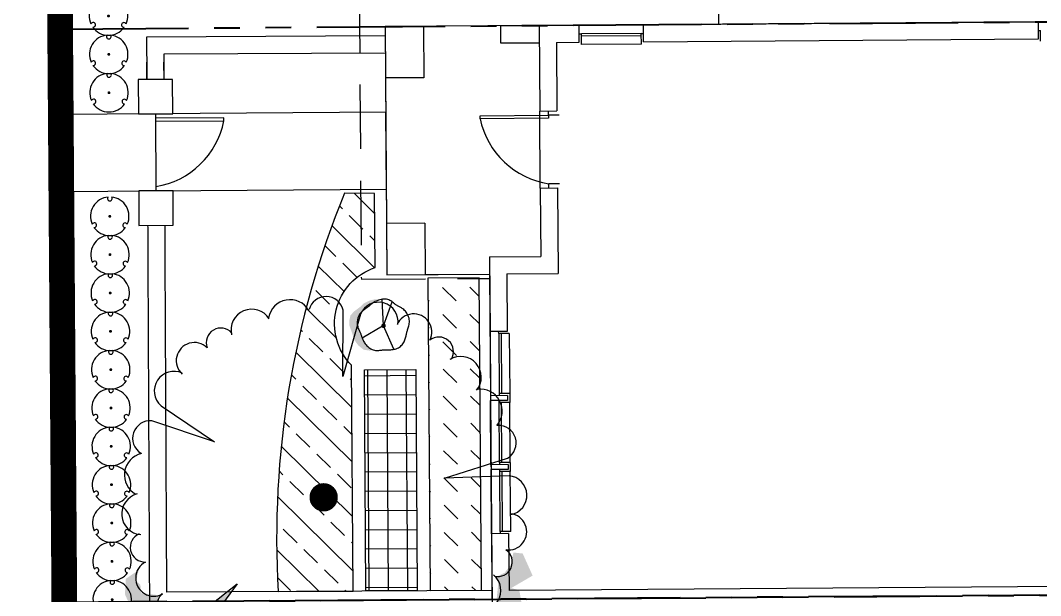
# Model space of a CAD drawing. Header units: feet. Extents: x 919634 to 928945, y 707022 to 708026.
# Drawn here: x 920102.47 to 920142.23, y 707239 to 707261.41 of the extents above; entities that cross this region are included whole.
import ezdxf

# ---------------------------------------------------------------- set-up
doc = ezdxf.new("R2010")
doc.units = ezdxf.units.FT
doc.header["$LTSCALE"] = 20
doc.header["$MEASUREMENT"] = 0
for name, pattern in [('PHANTOM2', [1.25, 0.625, -0.125, 0.125, -0.125, 0.125, -0.125]), ('Site Plan$0$HIDDEN2', [0.1875, 0.125, -0.0625]), ('Site Plan$0$PHANTOM2', [1.25, 0.625, -0.125, 0.125, -0.125, 0.125, -0.125])]:
    doc.linetypes.add(name, pattern=pattern)
doc.layers.add('-u-site-propline', color=7, linetype='PHANTOM2', true_color=0xd10000)
for name, color, linetype in [('-u-site-xref', 7, 'Continuous'), ('LK-SHRB-035M', 4, 'Continuous'), ('LK-SHRB-TRNK', 3, 'Continuous'), ('LP-SHRB', 7, 'Continuous'), ('Site Plan$0$-u-site-bldg-slab', 6, 'Continuous'), ('Site Plan$0$-u-site-bldg_interior', 252, 'Continuous'), ('Site Plan$0$-u-site-fence', 4, 'Site Plan$0$FENCELINE1'), ('Site Plan$0$-u-site-wall', 4, 'Continuous'), ('Site Plan$0$A-DOOR', 253, 'Continuous'), ('Site Plan$0$SP-BLDG-ROOF ABOVE', 4, 'Site Plan$0$HIDDEN2'), ('x-RL TH7-LP Block$0$LK-SHRB-013M', 253, 'Continuous'), ('x-RL TH7-LP Block$0$LK-SHRB-035M', 253, 'Continuous'), ('x-RL TH7-LP Block$0$LK-SHRB-TRNK', 253, 'Continuous'), ('x-RL TH7-LP Block$0$LK-TREE-050M', 253, 'Continuous'), ('x-RL TH7-LP Block$0$LK-TREE-TRNK', 253, 'Continuous'), ('x-RL TH7-LP Block$0$LP-PATT-SHAR', 253, 'Continuous'), ('x-RL TH7-LP Block$0$LP-SHAR-BRDR-CONT', 253, 'Continuous'), ('x-RL TH7-LP Block$0$LP-SHRB', 253, 'Continuous'), ('x-RL TH7-LP Block$0$LP-TREE', 253, 'Continuous')]:
    doc.layers.add(name, color=color, linetype=linetype)
for name, color, linetype, lineweight in [('Site Plan$0$SP-LOT LINES', 252, 'Site Plan$0$PHANTOM2', 40), ('Site Plan$0$SP-SIDEWALK', 2, 'Continuous', 25), ('SP-BUILDING-FOOTPRINT', 1, 'Continuous', 25)]:
    doc.layers.add(name, color=color, linetype=linetype, lineweight=lineweight)
for name, color, linetype, plot in [('x-RL TH7-LP Block$0$-u-site-no_plot', 253, 'Continuous', False), ('x-RL TH7-LP Block$0$LK-SHRB-SHAD', 253, 'Continuous', False), ('x-RL TH7-LP Block$0$LK-TREE-SHAD', 253, 'Continuous', False)]:
    doc.layers.add(name, color=color, linetype=linetype, plot=plot)
doc.layers.get('-u-site-xref').off()
doc.linetypes.add('Site Plan$0$FENCELINE1', pattern='A,0.25,-0.1,[133,ltypeshp.shx,S=0.1,R=0,X=-0.1,Y=0],-0.1,1', length=1.45)

# ---------------------------------------------------------------- blocks, each defined once
blk = doc.blocks.new('Site Plan$0$_Details_TH7_wall')
at = {"layer": 'Site Plan$0$-u-site-fence'}
for p, q in [((-10.64164852327471, -3.407745913852223), (-10.62215398417317, -6.407682573674428)), ((-10.64056549425542, -3.574409061703784), (-10.62323701330962, -6.241019425707211))]:
    blk.add_line(p, q, dxfattribs=at)
blk.add_lwpolyline([(-7.975837739973308, -3.671678568964944), (-7.976582323064244, -3.557097654835709), (-10.64056549425542, -3.574409061703784), (-10.63982091116449, -3.688989975833019)], close=True, dxfattribs=at)
blk.add_arc((-11.15602003867887, -3.04346506160615), 3.241637188778277, 279.4598342762083, 348.8256528219854, dxfattribs=at)
at = {"layer": 'Site Plan$0$-u-site-wall'}
for p, q in [((-1.699208916979842, -0.3519325904780999), (-10.99784190370701, -0.4171858580084518)), ((-10.99784190370701, -0.4171858580084518), (-10.97682703589089, -3.410445488174446)), ((-1.692903444869444, -1.021904838620685), (-10.32315458671656, -1.082467728760093)), ((-10.32315458671656, -1.082467728760093), (-10.30684349336661, -3.405743866460398)), ((-10.98534901116583, -2.069951096031087), (-10.98970279156544, -1.399965241962219)), ((-10.31536315709696, -2.06559731563147), (-10.31971693749658, -1.395611461562602)), ((-10.95576902327593, -6.4098505100701), (-10.8145652905805, -26.41285651654471)), ((-10.28578304022085, -6.405496728373691), (-10.17542641807813, -22.03868225950282)), ((2.504230373771861, -21.94970261747949, 1.984302712578308e-08), (-10.17542641796172, -22.03868225961924, 1.984302712585061e-08))]:
    blk.add_line(p, q, dxfattribs=at)
for points in [[(-11.320341938025642, -2.07212798622976), (-11.311634377227165, -3.412099694251083), (-9.971662669205841, -3.403392133452606), (-9.980370230004318, -2.0634204254312833)], [(-11.292139838125625, -6.412036354073288), (-11.283432277327147, -7.752008062094611), (-9.943460569305824, -7.743300501296135), (-9.952168130104301, -6.403328793274811)]]:
    blk.add_wipeout(points).dxf.layer = 'Site Plan$0$-u-site-wall'
for points in [[(-11.32034193802564, -2.07212798622976), (-11.31163437722716, -3.412099694251083), (-9.971662669205841, -3.403392133452606), (-9.980370230004318, -2.063420425431283)], [(-11.29213983812562, -6.412036354073289), (-11.28343227732715, -7.752008062094611), (-9.943460569305824, -7.743300501296134), (-9.952168130104301, -6.403328793274811)]]:
    blk.add_lwpolyline(points, close=True, dxfattribs=at)
blk = doc.blocks.new('*U239')
at = {"layer": 'Site Plan$0$A-DOOR'}
blk.add_lwpolyline([(-28.625, -31.96847301748949), (-30, -31.96847301748949), (-30, 0), (-28.625, 0)], close=True, dxfattribs=at)
blk.add_arc((-36.41138767640513, 6.143921902290211), 38.89964626533935, 281.5466680525947, 350.9124866484809, dxfattribs=at)
blk = doc.blocks.new('Site Plan')
at = {"layer": 'Site Plan$0$-u-site-bldg-slab'}
for p, q in [((920116.696575356, 707259.1644774026), (920116.7379375666, 707253.4979616938)), ((920122.7280454441, 707254.8750547894, 1.038435078482003e-07), (920122.7061478032, 707257.8749748705, 1.038435078482003e-07)), ((920118.2473170257, 707251.5089259897, 7.541900432493395e-07), (920120.7524294354, 707251.5272118276))]:
    blk.add_line(p, q, dxfattribs=at)
at = {"layer": 'Site Plan$0$-u-site-bldg_interior'}
for p, q in [((920116.6819739547, 707261.1643482968, 3.105826905695692e-07), (920118.1767549864, 707261.1752593135, 1.064772733818909e-06)), ((920116.6819739547, 707261.1643482968, 3.105826905695692e-07), (920116.696575356, 707259.1644774026)), ((920118.1767549864, 707261.1752593135, 1.064772737922995e-06), (920118.1913563878, 707259.1753884193, 7.541900432493395e-07)), ((920121.1766649643, 707261.1988673195, 8.5510706198358e-07), (920122.681814117, 707261.2081435786, 4.144261984177695e-07)), ((920121.1766649644, 707261.1988673196, 8.551070660876664e-07), (920121.1815554375, 707260.5288851683, 8.551070660876664e-07)), ((920122.6818170911, 707261.2082194051, 1.038435078482003e-07), (920142.1394467765, 707261.3502485849)), ((920122.6818170911, 707261.2082194051, 1.038435078482003e-07), (920122.7061478032, 707257.8749748705, 1.038435078482003e-07)), ((920126.7440235822, 707261.2378711081), (920124.2440901813, 707261.219623074)), ((920124.2489563237, 707260.5529741672), (920124.2440901813, 707261.219623074)), ((920126.7488897246, 707260.5712222012), (920126.7440235822, 707261.2378711081)), ((920147.3168943324, 707261.3880408874), (920142.1394467765, 707261.3502485849)), ((920142.1443129189, 707260.683599678), (920142.1394467765, 707261.3502485849)), ((920124.2465492708, 707260.882734182), (920124.3298803841, 707260.8833424499)), ((920124.3328957049, 707260.4702513216), (920124.3298803841, 707260.8833424499)), ((920126.6631515583, 707260.9003739484), (920124.3319560265, 707260.8833576008)), ((920126.6638273096, 707260.8077977641), (920124.3326317779, 707260.7907814165)), ((920126.6631515583, 707260.9003739484), (920126.7464826717, 707260.9009822161)), ((920126.666166879, 707260.48728282), (920126.6631515583, 707260.9003739484)), ((920126.7488897246, 707260.5712222012), (920142.1443129189, 707260.683599678)), ((920142.141905866, 707261.0133596929), (920142.2252369794, 707261.0139679607)), ((920142.2282523002, 707260.6008768324), (920142.2252369794, 707261.0139679607)), ((920121.1815554375, 707260.5288851681, 8.5510706198358e-07), (920122.6867045902, 707260.5381614271, 4.144261984177695e-07)), ((920123.3533321404, 707260.5464366408, 1.038435078482003e-07), (920124.2489563237, 707260.5529741672)), ((920123.3533321404, 707260.5464366408, 1.038435078482003e-07), (920123.3727967101, 707257.879841013, 1.038435078482003e-07)), ((920126.666166879, 707260.48728282), (920124.3328957049, 707260.4702513216)), ((920118.1913563878, 707259.1753884193, 7.541900432493395e-07), (920116.696575356, 707259.1644774026)), ((920122.7061478032, 707257.8749748705, 1.038435078482003e-07), (920123.3727967101, 707257.879841013, 1.038435078482003e-07)), ((920123.0442532308, 707257.7107717333, 1.038435078482003e-07), (920123.0430366951, 707257.87743396, 1.038435078482003e-07)), ((920123.4573443591, 707257.7137870541, 1.038435078482003e-07), (920123.0442532308, 707257.7107717333, 1.038435078482003e-07)), ((920122.7280454441, 707254.8750547894, 1.038435078482003e-07), (920123.394694351, 707254.8799209318, 1.038435078482003e-07)), ((920122.7280454441, 707254.8750547894, 1.038435078482003e-07), (920122.7475100139, 707252.2084591617, 1.038435078482003e-07)), ((920123.4768089288, 707255.0471914264, 1.038435078482003e-07), (920123.0637178004, 707255.0441761056, 1.038435078482003e-07)), ((920123.0649343361, 707254.8775138789, 1.038435078482003e-07), (920123.0637178004, 707255.0441761056, 1.038435078482003e-07)), ((920123.394694351, 707254.8799209318, 1.038435078482003e-07), (920123.4190250632, 707251.5466763972, 1.038435078482003e-07)), ((920118.2327185984, 707253.5088727105, 7.541900432493395e-07), (920116.7379375666, 707253.4979616938)), ((920116.7379375666, 707253.4979616938), (920116.7525359938, 707251.498014973)), ((920118.2327185984, 707253.5088727105, 7.541900432493395e-07), (920118.2473170257, 707251.5089259897, 7.541900432493395e-07)), ((920120.747563293, 707252.1938607345), (920122.7475100139, 707252.2084591617, 1.038435078482003e-07)), ((920120.747563293, 707252.1938607345), (920120.7687766326, 707249.2876881558)), ((920116.7525359938, 707251.498014973), (920118.2473170257, 707251.5089259897, 7.541900432493395e-07)), ((920121.4190783423, 707251.53207797), (920123.4190250632, 707251.5466763972, 1.038435078482003e-07)), ((920121.4190783423, 707251.53207797), (920121.4354255395, 707249.2925542982)), ((920121.4354255395, 707249.2925542982), (920120.7687766326, 707249.2876881558)), ((920120.7687766326, 707249.2876881558), (920120.7870246667, 707246.7877547549)), ((920121.1062737923, 707249.206816132), (920121.1056655246, 707249.2901472453)), ((920121.5193649207, 707249.2098314527), (920121.1062737923, 707249.206816132)), ((920121.1062737923, 707249.206816132), (920121.1233052908, 707246.8735449577)), ((920121.1988499766, 707249.2074918833), (920121.2158814751, 707246.8742207091)), ((920121.5193649207, 707249.2098314527), (920121.5363964192, 707246.8765602785)), ((920121.4536735446, 707246.7926208971), (920120.7870246667, 707246.7877547549)), ((920120.7870246667, 707246.7877547549), (920120.7883932693, 707246.6002597498)), ((920121.5363964192, 707246.8765602785), (920121.1233052908, 707246.8735449577)), ((920121.1233052908, 707246.8735449577), (920121.1239135587, 707246.7902138444)), ((920121.4536735446, 707246.7926208971), (920121.4550421472, 707246.605125892)), ((920121.5363964192, 707246.8765602785), (920121.5389815574, 707246.5224030466)), ((920121.4550421472, 707246.605125892), (920120.7883932693, 707246.6002597498)), ((920120.8066413034, 707244.1003263488), (920120.7883932693, 707246.6002597498)), ((920121.125890429, 707246.5193877259), (920121.1252821613, 707246.6027188393)), ((920121.5389815574, 707246.5224030466), (920121.125890429, 707246.5193877259)), ((920121.1429219275, 707244.1861165517), (920121.125890429, 707246.5193877259)), ((920121.2354981118, 707244.1867923031), (920121.2184666133, 707246.5200634772)), ((920121.5560130558, 707244.1891318725), (920121.5389815574, 707246.5224030466)), ((920121.4732902102, 707244.1051924912), (920120.8066413034, 707244.1003263488)), ((920120.8066413034, 707244.1003263488), (920120.808009906, 707243.9128313437)), ((920121.5560130558, 707244.1891318725), (920121.1429219275, 707244.1861165517)), ((920121.1429219275, 707244.1861165517), (920121.1435301953, 707244.1027854383)), ((920121.4732901813, 707244.1051924911), (920121.4746587839, 707243.917697486)), ((920121.5560130558, 707244.1891318725), (920121.558598194, 707243.8349746405)), ((920121.4746587839, 707243.917697486), (920120.808009906, 707243.9128313437)), ((920120.82625794, 707241.4128979428), (920120.808009906, 707243.9128313437)), ((920121.1455070657, 707243.8319593199), (920121.1448987979, 707243.9152904332)), ((920121.558598194, 707243.8349746405), (920121.1455070657, 707243.8319593199)), ((920121.1625385642, 707241.4986881457), (920121.1455070657, 707243.8319593199)), ((920121.2551147485, 707241.499363897), (920121.23808325, 707243.8326350712)), ((920121.5756296925, 707241.5017034664), (920121.558598194, 707243.8349746405)), ((920121.4929068469, 707241.4177640852), (920120.82625794, 707241.4128979428)), ((920120.82625794, 707241.4128979428), (920120.8424530703, 707239.1942070494)), ((920121.5756296925, 707241.5017034664), (920121.1625385642, 707241.4986881457)), ((920121.1625385642, 707241.4986881457), (920121.163146832, 707241.4153570323)), ((920121.4929068469, 707241.4177640852), (920121.5091019772, 707239.1990731918)), ((920174.591021191, 707239.5865397827), (920121.5091019772, 707239.1990731918))]:
    blk.add_line(p, q, dxfattribs=at)
blk.add_lwpolyline([(920120.8424530724, 707239.194206762), (920120.8473196825, 707238.5274937884), (920121.5139220281, 707238.5323595909)], dxfattribs=at)
at = {"layer": 'Site Plan$0$SP-BLDG-ROOF ABOVE'}
blk.add_lwpolyline([(920129.6816306136, 707261.2593139007), (920129.67067808, 707262.7592097602), (920115.6710552162, 707262.6570207997), (920115.7537791556, 707251.3240535387), (920120.7536459707, 707251.3605496008)], dxfattribs=at)
at = {"layer": 'Site Plan$0$SP-LOT LINES', "ltscale": 0.4}
for points in [[(920104.1786639367, 707238.7391648848), (920104.0156481654, 707261.0719032667), (920198.0131440415, 707261.7580293491), (920198.176159813, 707239.4252909672)], [(920104.3392466368, 707216.7397509563), (920104.1786639367, 707238.7391648848), (920198.176159813, 707239.4252909672), (920198.3367425131, 707217.4258770387)]]:
    blk.add_lwpolyline(points, close=True, dxfattribs=at)
at = {"layer": 'Site Plan$0$SP-SIDEWALK'}
blk.add_lwpolyline([(920104.0399786865, 707257.7386848984), (920104.0618763275, 707254.7387648174), (920116.7282037948, 707254.8312215944), (920116.7063061538, 707257.8311416755)], close=True, dxfattribs=at)
at = {"layer": 'Site Plan$0$-u-site-bldg_interior', "xscale": 0.08333333333333333, "yscale": 0.08333333333333333, "zscale": 0.08333333333333333, "rotation": 270.4182178492434}
blk.add_blockref('*U239', (920123.0625012649, 707255.2108383324, 1.038435078482003e-07), dxfattribs=at)
at = {"layer": 'Site Plan$0$-u-site-wall', "rotation": 359.8790130252749}
blk.add_blockref('Site Plan$0$_Details_TH7_wall', (920118.3845496813, 707261.1524194956, -1.984351254235182e-08), dxfattribs=at)
blk = doc.blocks.new('x-RL TH7-LP Block$0$SHRUB-LRG-121')
at = {"layer": 'x-RL TH7-LP Block$0$LK-SHRB-SHAD'}
blk.add_hatch(color=256, dxfattribs=at).paths.add_polyline_path([(0.2065465789053249, 0.499285902393737), (0.2951794070149774, 0.5079279536462238), (0.411915319333076, 0.4906438459901814), (0.5243276808678559, 0.397741762831771), (0.5999898483938679, 0.2918765950680324), (0.6432253726944523, 0.1579247517193387), (0.6994315575786629, -0.001953250537884088), (0.703755108361996, -0.1099789298269798), (0.6778137954283778, -0.2158440975907219), (0.6107987294690176, -0.2914620730930899), (0.4746068345091103, -0.3930062126550524), (0.4097535480582408, -0.4578216202285113), (0.2908558562316514, -0.5161554880748369), (0.1676346053880735, -0.5464026751851456), (0.08764888707872842, -0.5420816469833696), (0.06386934541994549, -0.5312790790544568), (0.1525021735295979, -0.5075134316712848), (0.2389732221307597, -0.4578216202285113), (0.3146353896567717, -0.3908456959786335), (0.4184006496248998, -0.3173882371526879), (0.5027099187175637, -0.222325637317855), (0.5394601209599799, -0.1359050938865778), (0.5394601209599799, -0.008434790265017256), (0.5048716982260544, 0.1017514005494355), (0.4637979534339678, 0.1838509157789332), (0.431371310208533, 0.276753004088409), (0.3665180237576635, 0.3847786833775082), (0.2886940767231607, 0.4560756306780966), (0.2411350016392504, 0.4841623062630482)])
at = {"layer": 'x-RL TH7-LP Block$0$LK-SHRB-013M'}
for p, q in [((-0.2098530739028206, 0.4809741930429254), (0.002837181159428326, 0.004674438082567178)), ((0.02411054094827492, 0.011761417733549), (0.4392924265207689, 0.2544689060083254)), ((0.002837181159428326, 0.004674438082567178), (-0.1833047622509838, -0.4896424062422291))]:
    blk.add_line(p, q, dxfattribs=at)
at = {"layer": 'x-RL TH7-LP Block$0$LK-SHRB-035M'}
blk.add_line((0.002837181159428326, -0.00418428843384433), (0.02518236886833591, -0.5396977819131603), dxfattribs=at)
blk.add_lwpolyline([(0.3657733124828653, -0.35104675494226), (0.3815805365216605, -0.3398224485478138), (0.3984144767265718, -0.327644928642151), (0.4158459435518083, -0.3143925663024838), (0.4334457474515645, -0.2999437326060139), (0.4507846988800637, -0.2841767986299537), (0.4674336082915005, -0.2669701354515119), (0.4829632861400981, -0.2482021141479045), (0.4969445428800441, -0.2277511057963295), (0.5090221857100872, -0.2055785103113124), (0.5191370088070641, -0.181977842956595), (0.5273038030923587, -0.157325647833229), (0.5335373594873332, -0.1319984690422693), (0.5378524689133641, -0.1063728506847603), (0.5402639222918211, -0.08082533686176063), (0.5407865105440806, -0.05573247167431816), (0.5394350245915192, -0.03147079922348794), (0.536275354923454, -0.008348851016915404), (0.5315777903010783, 0.01359689181135337), (0.5256637190535045, 0.03439796072068546), (0.5188545295098805, 0.05408588717044083), (0.511471609999326, 0.07269220261998655), (0.5038363488509816, 0.09024843852867548), (0.4962701343939813, 0.1067861263558783), (0.4890943549574445, 0.1223367975609513), (0.4825563381064555, 0.1369648516656667), (0.4766071683498154, 0.1508661604414172), (0.4711238694322759, 0.1642694637220075), (0.4659834650985957, 0.1774035013412316), (0.4610629790935121, 0.190497013132898), (0.456239435161784, 0.2037787389308043), (0.4513898570481558, 0.2174774185687482), (0.4463912684973721, 0.2318217918805381), (0.441103597414795, 0.2469884512149925), (0.4353183883481648, 0.2629453989810351), (0.4288100900058325, 0.2796084901026141), (0.4213531510961417, 0.2968935795036778), (0.4127220203274362, 0.3147165221081671), (0.4026911464080811, 0.3329931728400304), (0.391034978046406, 0.3516393866232121), (0.3775279639507758, 0.3705710183816642), (0.3620217693270575, 0.3896513068901406), (0.3446769253713242, 0.4085330263266691), (0.3257311797771578, 0.4268163347200868), (0.3054222802381474, 0.4441013900992274), (0.2839879744478893, 0.4599883504929316), (0.2616660100999724, 0.4740773739300366), (0.238694134887993, 0.4859686184393794), (0.2153100965055472, 0.4952622420497939), (0.1917475925335239, 0.5016977528998616), (0.1682241201020815, 0.505572059567136), (0.1449531262286641, 0.5073214207389043), (0.1221480579307368, 0.5073820951024572), (0.1000223622257579, 0.5061903413450857), (0.07878948613117842, 0.5041824181540839), (0.05866287666444947, 0.5017945842167428), (0.03985598084303632, 0.4994630982203496), (0.02248366055935236, 0.497542796593585), (0.006266437205681541, 0.4960628267306575), (-0.009173752950729863, 0.4949709137671725), (-0.02421497364264269, 0.4942147828387213), (-0.03923528860280356, 0.4937421590809024), (-0.05461276156398043, 0.4935007676293139), (-0.0707254562589128, 0.493438333619558), (-0.08795143642037573, 0.4935025821872294), (-0.1065660895111904, 0.4936041247113003), (-0.1264340979145473, 0.4935051175442382), (-0.1473174677437044, 0.4929306032818879), (-0.1689782051119195, 0.491605624520087), (-0.1911783161324578, 0.4892552238546806), (-0.2136798069185772, 0.4856044438815097), (-0.2362446835835428, 0.4803783271964157), (-0.2586349522406195, 0.4733019163952399), (-0.28062070960695, 0.4641738346543072), (-0.3020044148152365, 0.4530870274718488), (-0.3225966176020663, 0.4402080209265833), (-0.3422078677040261, 0.4257033410972291), (-0.3606487148577031, 0.4097395140625011), (-0.3777297087996843, 0.3924830659011107), (-0.3932613992665566, 0.37410052269178), (-0.4070543359949141, 0.3547584105132238), (-0.4189846554291066, 0.3346415083351673), (-0.4291908408445835, 0.3140076066914048), (-0.4378769622245784, 0.293132749006741), (-0.4452470895522964, 0.2722929787059769), (-0.451505292810964, 0.2517643392139171), (-0.4568556419838004, 0.2318228739553625), (-0.461502207054032, 0.2127446263551214), (-0.4656490580048782, 0.1948056398379947), (-0.4694891977182891, 0.1781690378778826), (-0.4731713606711594, 0.1625462641450675), (-0.4768332142391358, 0.1475358423589199), (-0.4806124257978439, 0.1327362962388214), (-0.4846466627229091, 0.1177461495041427), (-0.4890735923899712, 0.1021639258742653), (-0.4940308821746626, 0.08558814906856327), (-0.4996561994526161, 0.06761734280640752), (-0.5059803350152947, 0.04795023198010284), (-0.5126065733175551, 0.02668634617363708), (-0.519031322230056, 0.00402541614392149), (-0.5247509896234988, -0.01983282735213265), (-0.5292619833685421, -0.04468865355761409), (-0.5320607113358804, -0.070342331715608), (-0.5326435813961865, -0.09659413106920312), (-0.5305070014201405, -0.1232443208614882), (-0.5253009075472193, -0.1500657602906834), (-0.517289348992108, -0.1767216683755279), (-0.5068899032382888, -0.2028478540898924), (-0.4945201477692436, -0.2280801264076509), (-0.4805976600684474, -0.2520542943026705), (-0.4655400176193822, -0.2744061667488253), (-0.4497647979055373, -0.2947715527199861), (-0.4336895784103874, -0.3127862611900234), (-0.417675376585116, -0.328206366086075), (-0.4018569697517407, -0.3412690011483335), (-0.3863125751999661, -0.352331565070255), (-0.3711204102195111, -0.3617514565453028), (-0.3563586921000876, -0.3698860742669261), (-0.3421056381314074, -0.3770928169285881), (-0.3284394656031822, -0.383729083223745), (-0.3154383918051309, -0.3901522718458565), (-0.3031309360368155, -0.3966813471353809), (-0.291346825637234, -0.4034815360208093), (-0.2798660899552345, -0.4106796310776275), (-0.2684687583396652, -0.4184024248813252), (-0.2569348601393813, -0.4267767100073954), (-0.2450444247032308, -0.4359292790313241), (-0.232577481380055, -0.4459869245286043), (-0.219314059518716, -0.4570764390747222), (-0.2050514160916777, -0.4692157957703103), (-0.1896557185658807, -0.4819876898165489), (-0.1730103620318957, -0.4948659969397617), (-0.1549987415802647, -0.5073245928662686), (-0.1355042523015726, -0.5188373533223931), (-0.1144102892863614, -0.5288781540344552), (-0.09160024762520891, -0.5369208707287783), (-0.06695752240866426, -0.5424393791316859), (-0.04048119930575922, -0.5450505099464706), (-0.01263312629937019, -0.5449429137843325), (0.01600915804914393, -0.5424481962334475), (0.04486811517845268, -0.5378979628819813), (0.07336620652719716, -0.5316238193181171), (0.1009258935340398, -0.5239573711300203), (0.1269696376376288, -0.5152302239058635), (0.1509199002766195, -0.5057739832338264), (0.1723440149706832, -0.4958832636724217), (0.1913888035635622, -0.4857047156615764), (0.208345959980015, -0.4753479986115536), (0.2235071781447999, -0.464922771932617), (0.2371641519826824, -0.4545386950350405), (0.2496085754184136, -0.4443054273290805), (0.2611321423767592, -0.4343326282250146), (0.2720265467824774, -0.4247299571331027), (0.282572228871615, -0.4155614766450064), (0.2930046141253513, -0.4067088620779806), (0.3035478743361608, -0.3980081919306642), (0.3144261812965183, -0.3892955447016995), (0.3258637067988985, -0.3804069988897325), (0.338084622635769, -0.3711786329934093), (0.3513131005996044, -0.3614465255113686)], close=True, dxfattribs=at)
at = {"layer": 'x-RL TH7-LP Block$0$LK-SHRB-TRNK', "const_width": 0.046875}
blk.add_lwpolyline([(-0.0234375, 0, 1), (0.0234375, 0, 1)], format="xyb", close=True, dxfattribs=at)
blk = doc.blocks.new('x-RL TH7-LP Block$0$TREE-SIMP-024')
at = {"layer": 'x-RL TH7-LP Block$0$LK-TREE-SHAD'}
blk.add_hatch(color=256, dxfattribs=at).paths.add_polyline_path([(0.1890392876505302, -0.4914625425579686), (0.2122538417685007, -0.5256094872272712), (0.2532375141730938, -0.5283298083166699), (0.3119894994224524, -0.5023558214439703), (0.3488751212994714, -0.5037111922460724), (0.3748395371480342, -0.4777467763975238), (0.4103546213606251, -0.4941301901573638), (0.4458784854625435, -0.4804583228024413), (0.4499869085587704, -0.4463034049931593), (0.4827752814527457, -0.4435615268122319), (0.5237645425420112, -0.4271557661335734), (0.5374364046921016, -0.3916319072365013), (0.4677999237022448, -0.2646004044787063), (0.4814606117391236, -0.2673287123739385), (0.5811675407061045, -0.3424377704076562), (0.6358238768052615, -0.3069019339042427), (0.6249050584882809, -0.2713852550636489), (0.6563316736071556, -0.2536161387256897), (0.6905033561629352, -0.1921294586080649), (0.6754793072618952, -0.1798385099472739), (0.6932444327993608, -0.1620733844098154), (0.7151139873763555, -0.1238148273882871), (0.7082908266705772, -0.09785999622977926), (0.6932723684028588, -0.06644295733990191), (0.7124048371439358, -0.04457898493521384), (0.7206121090560202, -0.009056715461291276), (0.6905616235424645, 0.007328289670340382), (0.7329206188030071, 0.03602978614996744), (0.7370298401875459, 0.07291700591118655), (0.7179093405918024, 0.09203750550695133), (0.676924078764074, 0.08929323635833697), (0.7124583154346453, 0.1384849718098451), (0.7029036562701094, 0.1671713118368103), (0.6687575131452945, 0.193118164650528), (0.6564657629400017, 0.2054099148558279), (0.5362310864248627, 0.1589257265477073), (0.5335043751062472, 0.1780510184884818), (0.6455525333076935, 0.2600526754644719), (0.629173911892849, 0.311961547954219), (0.5868252892009878, 0.3187799195711634), (0.5800021304438587, 0.3447347591907146), (0.5417667199370442, 0.4021018401502943), (0.5253745262878908, 0.4075616432481155), (0.5089783437868505, 0.3993599652255568), (0.5035185354842042, 0.4157521536698852), (0.4693747885318942, 0.4498959006221668), (0.4488845495600344, 0.4567206592121238), (0.4038004408650693, 0.4526090468599193), (0.3942457764956941, 0.4812953816820524), (0.3464349545334926, 0.496309052809579), (0.3341336228943703, 0.4758132232043835), (0.3327790503805659, 0.5154311470333397), (0.3081915624256624, 0.5263531546063263), (0.2494443643164743, 0.5167729508059438), (0.2439733819006165, 0.4949129724579535), (0.2112025668366186, 0.5522816480455219), (0.1524505763824209, 0.5263076559679831), (0.1497110976301883, 0.5017161739563747), (0.1811305294363592, 0.4948946130834457), (0.202984124067541, 0.4785072085230979), (0.212541181353231, 0.45801777109574), (0.2344003614129235, 0.4607564515596465), (0.2835801296677403, 0.4553062246908226), (0.2904048882577115, 0.4348159857189486), (0.3081524507603319, 0.3924705522830649), (0.3614310626261954, 0.3883876718740424), (0.3819133199970679, 0.354239934121253), (0.3832702886833488, 0.3228189044308749), (0.4119582233383312, 0.3187288407091629), (0.4338078271690051, 0.2886799465673988), (0.4365281534632288, 0.2476962793676662), (0.312182657679358, 0.1588602791116926), (0.4802353394693739, 0.2149214735031819), (0.5048180383354861, 0.1876056743968348), (0.5075423554302176, 0.1602834967785185), (0.5048004805054802, 0.1274951206283248), (0.4965979976822155, 0.1083666426877699), (0.5239185806725288, 0.1001777301501932), (0.5416661483799885, 0.05783230191914868), (0.5266269378214474, 0.01820959095000774), (0.5074992581692186, 0.01273941007867307), (0.5252540059331636, -0.005015337685279064), (0.5129446926930257, -0.05283414645331419), (0.4979158599080051, -0.05693698412104453), (0.5361496757868451, -0.1197686605234622), (0.5033493272351564, -0.1634950041924412), (0.4732932530368998, -0.1662360808288668), (0.4801140208263632, -0.2003878093821498), (0.4746406454941905, -0.2304446851249153), (0.4514085283413749, -0.2564082994289478), (0.4418442877430095, -0.2605095392124781), (0.426813860329986, -0.2700769723230536), (0.4186041922453967, -0.3137961359355472), (0.3899074796497359, -0.3397613448675685), (0.3653199916948324, -0.3288393372945819), (0.239660629690519, -0.2387102159554928), (0.3434432538051624, -0.3916885715269984), (0.3256701466667096, -0.4367766762272822), (0.2901462825647911, -0.4504485435822119), (0.2696576382209059, -0.4381591895494168), (0.2559953555560242, -0.4408954770970226), (0.2505179861671536, -0.4846138391650001), (0.2286588009026502, -0.4873525248337458), (0.2177264207609824, -0.4982849049754137)])
at = {"layer": 'x-RL TH7-LP Block$0$LK-TREE-050M'}
for p, q in [((-0.04860488914232519, 0.3204401747418828), (-0.1004783664031379, 0.4881257947864839)), ((-0.05369746659829389, 0.4915933362915723), (-0.04860488914232519, 0.3204401747418828)), ((0.2897369795163627, 0.1452474562183212), (0.4331856951178565, 0.2463997710962005)), ((0.4509396161136294, 0.2029800207524346), (0.2897369795163627, 0.1452474562183212)), ((-0.484126475581121, 0.1008413697186938), (-0.3197764530257245, 0.05279546313309424)), ((-0.3197764530257245, 0.05279546313309424), (-0.4952847406890442, 0.05527856086738581)), ((0.3323934762303793, -0.366144784429423), (0.2276721902811687, -0.2306723100195143)), ((0.2276721902811687, -0.2306723100195143), (0.3682018494262422, -0.3358423614288597)), ((-0.2455091501645086, -0.4292699423333417), (-0.1490278276294532, -0.2878107840738551)), ((-0.1490278276294532, -0.2878107840738551), (-0.2056244374518599, -0.4539617653212815))]:
    blk.add_line(p, q, dxfattribs=at)
for centre, radius, start, end in [((-0.002046592426324878, 0.4868550850393945), 0.05186775325439813, 9.894664786015177, 174.758577227328), ((0.09479688157250621, 0.4893167681903066), 0.04800949825501283, 350.9389413252036, 173.4733813780408), ((-0.1406577635833912, 0.4643518711474144), 0.04668600864248076, 30.61256466583337, 182.9404446800889), ((0.1742931968898063, 0.4599880194734851), 0.03877302073807031, 346.4677891969286, 145.8460662159045), ((-0.2256235228414027, 0.416537993178828), 0.05803041528278666, 48.19387987775519, 187.3850517374514), ((0.249491642336892, 0.4128623806588791), 0.05490868705670256, 338.5456909887605, 138.9426875496921), ((-0.3155583000221611, 0.3648621441673399), 0.05490868705670256, 50.5456909887609, 210.9426875496927), ((0.3264296698085047, 0.3432980403228925), 0.05803041528278666, 336.1938798777554, 115.3850517374514), ((-0.3836150434950696, 0.3079067958741248), 0.03877302073807031, 58.46778919692883, 217.8460662159039), ((0.398159233570567, 0.2772661021778475), 0.04668600864248076, 318.6125646658333, 110.9404446800895), ((-0.4360740535002208, 0.2413643889474102), 0.04800949825501283, 62.93894132520439, 245.4733813780411), ((-0.4636591329584405, 0.1485000700117638), 0.05186775325439813, 81.89466478601592, 246.7585772273271), ((0.4623942692778655, 0.1523929201382828), 0.05186775325439813, 297.894664786015, 102.7585772273273), ((0.4946617483395528, 0.06105000505942826), 0.04800949825501283, 278.9389413252028, 101.4733813780415), ((-0.4850905122466429, 0.009719136930840477), 0.04668600864248076, 102.6125646658336, 254.9404446800894), ((0.4913341631808805, -0.02361856542178487), 0.03877302073807031, 274.4677891969283, 73.84606621590467), ((-0.4658726755859846, -0.08586340293272343), 0.05803041528278666, 120.1938798777553, 259.3850517374512), ((0.4697526148953841, -0.1096991602439772), 0.05490868705670256, 266.5456909887607, 66.94268754969211), ((-0.4445173971826932, -0.1873651743553211), 0.05490868705670256, 122.545690988761, 282.9426875496918), ((0.4273681537194989, -0.2043681359880694), 0.05803041528278666, 264.1938798777555, 43.3850517374514), ((-0.4113803323655247, -0.2696911542562219), 0.03877302073807031, 130.4677891969289, 289.8460662159039), ((0.3867337028646318, -0.2929919960733187), 0.04668600864248076, 246.6125646658334, 38.94044468008853), ((-0.3643054682475793, -0.3401453721469778), 0.04800949825501283, 134.9389413252038, 317.4733813780404), ((-0.2845105109362862, -0.3950769944404016), 0.05186775325439813, 153.8946647860153, 318.7585772273273), ((0.2878219670432429, -0.3926710807491034), 0.05186775325439813, 225.8946647860147, 30.75857722732785), ((0.2109208918357979, -0.4515857900502454), 0.04800949825501283, 206.9389413252034, 29.47338137804071), ((-0.1591446606051079, -0.4583451141828618), 0.04668600864248076, 174.6125646658334, 326.940444680089), ((-0.06230162510055948, -0.4696044945809916), 0.05803041528278666, 192.1938798777558, 331.3850517374509), ((0.04083143997263505, -0.4806601902269989), 0.05490868705670256, 194.5456909887608, 354.942687549692), ((0.1293680157899644, -0.4745850956696813), 0.03877302073807031, 202.4677891969289, 1.846066215904139)]:
    blk.add_arc(centre, radius, start, end, dxfattribs=at)
at = {"layer": 'x-RL TH7-LP Block$0$LK-TREE-TRNK', "const_width": 0.03749999999999999}
blk.add_lwpolyline([(0.01325825214726706, 0.01325825214723153, 1), (-0.01325825214723864, -0.01325825214726706, 1)], format="xyb", close=True, dxfattribs=at)
blk = doc.blocks.new('x-RL TH7-LP Block', base_point=(1241.699483058532, 168.1706843559634))
at = {"layer": 'x-RL TH7-LP Block$0$LP-PATT-SHAR'}
h = blk.add_hatch(dxfattribs=at)
h.set_pattern_fill('DASH', color=256, scale=6, angle=45)
h.set_pattern_definition([(45, (1251.502058341866, 182.4348275220254), (0, 1.060660171779821), [0.75, -0.75])])
h.paths.add_polyline_path([(1251.502058341866, 182.4348275220254), (1263.668782899505, 182.4348275220254), (1263.668782899505, 184.4348275220254), (1251.502058341866, 184.4348275220254)])
h = blk.add_hatch(dxfattribs=at)
h.set_pattern_fill('ANSI37', color=256, scale=6, angle=45)
h.set_pattern_definition([(90, (922118.9625385818, 708828.6941068189), (-0.7500000000000001, 0), []), (180, (922118.9625385818, 708828.6941068189), (-5.551115123125783e-17, -0.75), [])])
h.paths.add_polyline_path([(1255.055698506418, 181.9348275220254), (1263.668789160671, 181.9348275221419), (1263.668789160671, 179.9348275221419), (1255.055698506534, 179.9348275221419)])
h = blk.add_hatch(dxfattribs=at)
h.set_pattern_fill('ANSI33', color=256, scale=6)
h.set_pattern_definition([(45, (922115.9629815341, 708813.3011943189), (-1.060660171779821, 1.060660171779821), []), (45, (922117.0236417041, 708813.3011943189), (-1.060660171779821, 1.060660171779821), [0.75, -0.375])])
edge = h.paths.add_edge_path()
edge.add_arc((1253.268939550207, 181.0952638996647), 2.307649568208262, 197.9751472897521, 313.9838350833483, ccw=False)
edge.add_line((1251.073925280827, 180.3831130119506), (1248.196378993336, 180.3831130119506))
edge.add_line((1248.196378993336, 180.3831130119506), (1248.168724992196, 179.2081868282985))
edge.add_arc((1261.822472171471, 211.8959248804046), 35.42475167165824, 247.3295882628452, 272.9875654462067)
edge.add_line((1263.668782899505, 176.5193200730719), (1263.668789160671, 179.4348275221419))
edge.add_line((1263.668789160671, 179.4348275221419), (1254.871499242028, 179.4348275221419))
at = {"layer": 'x-RL TH7-LP Block$0$-u-site-no_plot'}
blk.add_line((1241.699483058532, 168.1706843559634), (1396.366149725276, 168.1706843558932), dxfattribs=at)
at = {"layer": 'x-RL TH7-LP Block$0$LP-SHAR-BRDR-CONT'}
for points in [[(1251.502058341866, 182.4348275220254), (1263.668782899505, 182.4348275220254), (1263.668782899505, 184.4348275220254), (1251.502058341866, 184.4348275220254)], [(1255.055698506418, 181.9348275220254), (1263.668789160671, 181.9348275221419), (1263.668789160671, 179.9348275221419), (1255.055698506534, 179.9348275221419)]]:
    blk.add_lwpolyline(points, close=True, dxfattribs=at)
blk.add_lwpolyline([(1254.871499242028, 179.4348275221419, -0.5543586075936796), (1251.073925280827, 180.3831130119506), (1248.196378993336, 180.3831130119506), (1248.168724992196, 179.2081868282985, 0.1124241353563668), (1263.668782899505, 176.5193200730719), (1263.668789160671, 179.4348275221419)], format="xyb", close=True, dxfattribs=at)
at = {"layer": 'x-RL TH7-LP Block$0$LP-SHRB', "xscale": 1.896938157072053, "yscale": 1.896938157072053, "zscale": 3.319641774876093, "rotation": 270}
blk.add_blockref('x-RL TH7-LP Block$0$SHRUB-LRG-121', (1253.343086592387, 180.6947119858814), dxfattribs=at)
at = {"layer": 'x-RL TH7-LP Block$0$LP-TREE', "xscale": 14.70790299536585, "yscale": 14.70790299536585, "zscale": 14.70790299536585}
blk.add_blockref('x-RL TH7-LP Block$0$TREE-SIMP-024', (1260.00988935621, 178.3148679371225), dxfattribs=at)
blk = doc.blocks.new('SHRUB-LRG-020')
at = {"layer": 'LK-SHRB-035M'}
for centre, radius, start, end in [((0, 0), 0.5, 94.34978531993045, 204.197478914356), ((0.001889855033477161, 0.4603848002291109), 0.05995317584729301, 145.5617106720357, 37.37413056032797), ((0, 0), 0.5, 335.6607324966503, 84.36192919374862), ((-0.3996498600313707, -0.2285557376460936), 0.05995317584729301, 265.5617106720358, 157.3741305603279), ((0.3977600049978971, -0.2318290625830173), 0.05995317584729301, 25.56171067203576, 277.3741305603279), ((0, 0), 0.5, 215.0580211348241, 323.979530820607)]:
    blk.add_arc(centre, radius, start, end, dxfattribs=at)
at = {"layer": 'LK-SHRB-TRNK', "const_width": 0.0375}
blk.add_lwpolyline([(-0.01875000000000071, 0, 1), (0.01875000000000071, 0, 1)], format="xyb", close=True, dxfattribs=at)

msp = doc.modelspace()

# ---------------------------------------------------------------- block references
at = {"layer": '-u-site-xref'}
msp.add_blockref('Site Plan', (0, 0), dxfattribs=at)

# ---------------------------------------------------------------- next in the draw order: linework, layer by layer
at = {"layer": '-u-site-propline', "const_width": 1}
msp.add_lwpolyline([(920947.0000886252, 707545.9204017931), (920946.2013768834, 707600.8345230455), (920548.4734135537, 707598.2488059332), (920114.5755185183, 707595.4173937511), (920115.1048384466, 707522.8953291861), (920102.9668962085, 707404.7482034572), (920105.5431136015, 707051.8130943171), (920991.6971269739, 707057.367269914), (920991.4728619354, 707093.1250671773), (921085.439179533, 707093.7985091242), (921082.2021453959, 707546.7798329409)], close=True, dxfattribs=at)
at = {"layer": 'SP-BUILDING-FOOTPRINT'}
msp.add_lwpolyline([(920186.1733931651, 707228.3373846278), (920186.0906682747, 707239.6704803162), (920175.2576700156, 707239.5914059245), (920175.179811819, 707250.2577884359), (920154.9303512713, 707250.1099793598), (920154.8476268499, 707261.4430107772), (920122.6818170911, 707261.2082194051), (920122.681814117, 707261.2081435786), (920116.6819739547, 707261.1643482968), (920116.6819739547, 707261.1643482968), (920116.7525359938, 707251.498014973), (920120.7524294354, 707251.5272118276), (920120.8473196825, 707238.5274937884)], dxfattribs=at)

# ---------------------------------------------------------------- next in the draw order: block references
at = {"layer": '-u-site-xref', "rotation": 270.3936340929644}
msp.add_blockref('x-RL TH7-LP Block', (920104.0156481654, 707261.0719032667, -0.0001225275146980879), dxfattribs=at)
at = {"layer": 'LP-SHRB', "xscale": 1.502163410681632, "yscale": 1.502163410681632, "zscale": 1.502163410681632}
for p in [(920105.8998299671, 707261.5781104027), (920105.9095593481, 707260.0848465145), (920105.9192887292, 707258.5915826263), (920105.9484768724, 707253.7764673296), (920105.9582062535, 707252.2832034414), (920105.9679356345, 707250.7899395532), (920105.9776650156, 707249.2966756651), (920105.9873943967, 707247.8034117769), (920105.9971237777, 707246.3101478887), (920106.0068531588, 707244.8168840006), (920106.0165825399, 707243.3236201124), (920106.026311921, 707241.8303562242), (920106.036041302, 707240.337092336), (920106.0457706831, 707238.8438284479)]:
    msp.add_blockref('SHRUB-LRG-020', p, dxfattribs=at)

doc.saveas('drawing.dxf')
